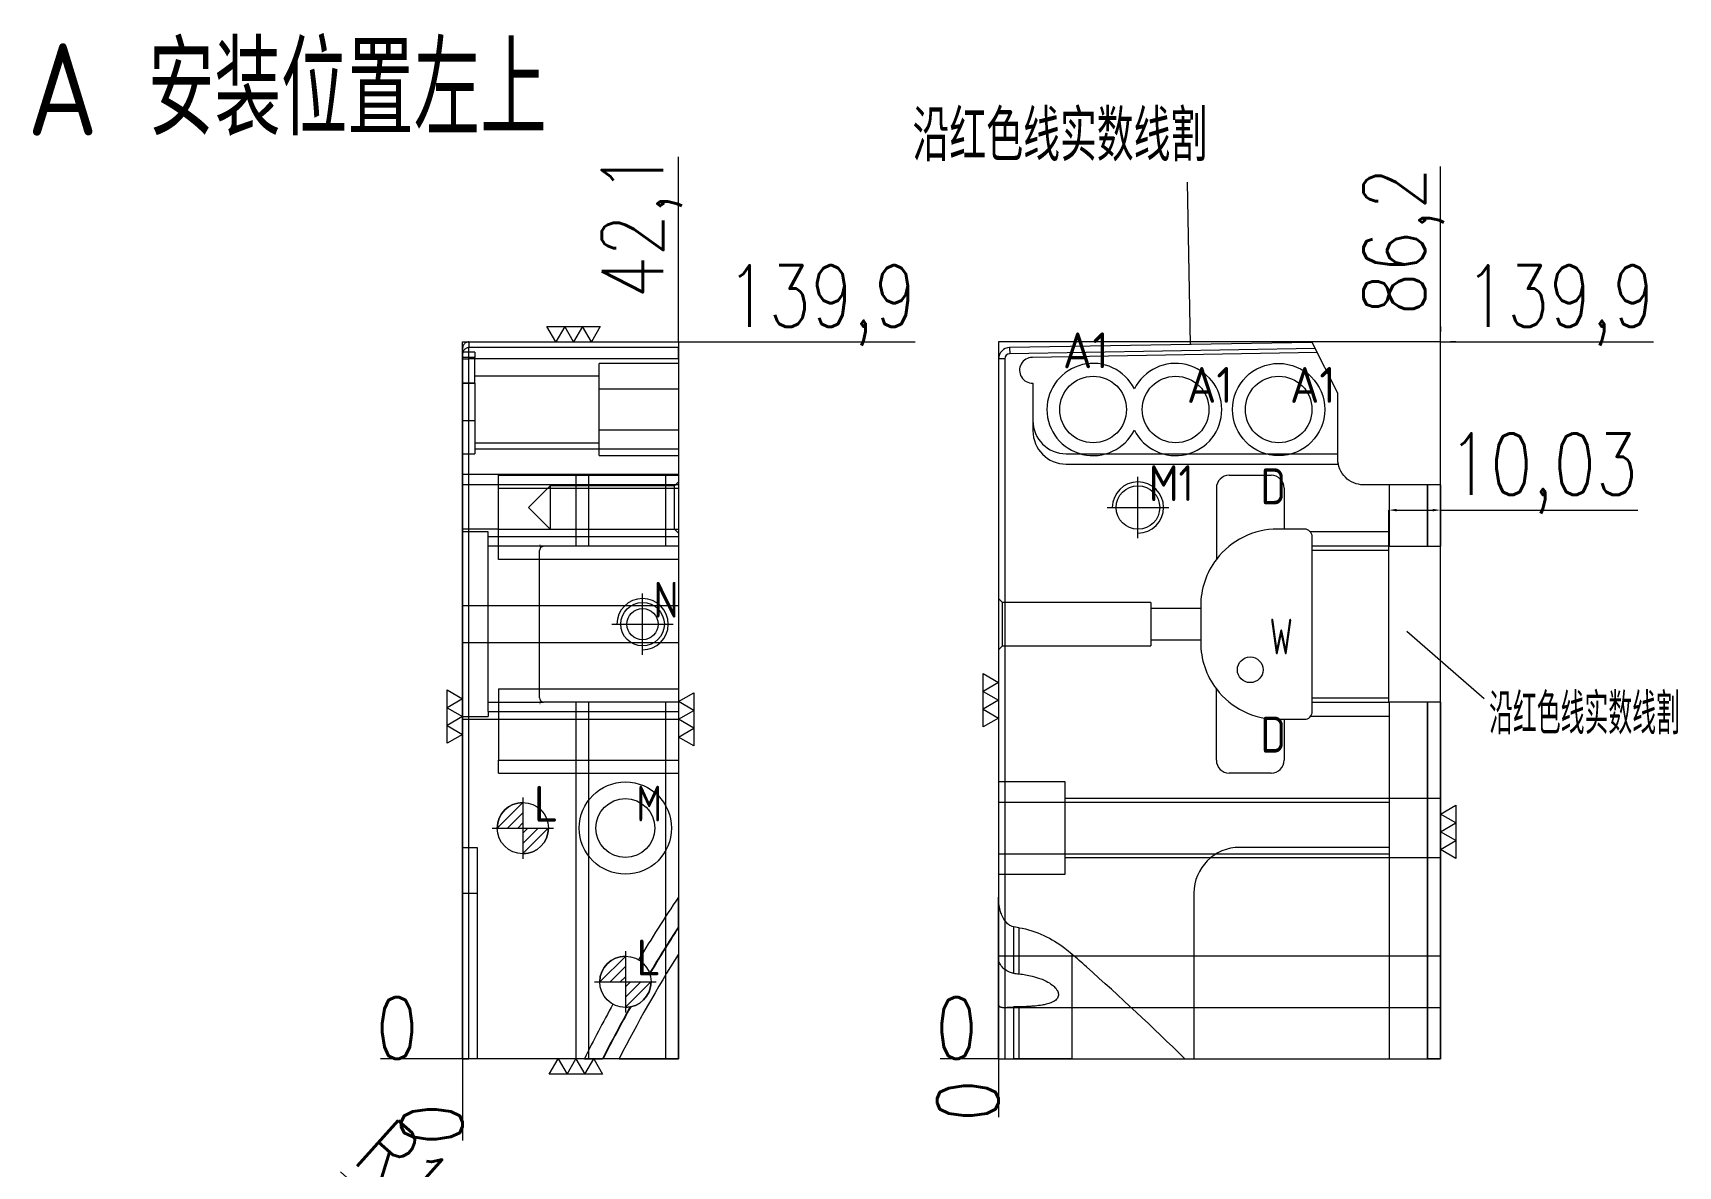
# Model space of a CAD drawing. Header units: millimetres. Extents: x 9147 to 9830, y 34747 to 35109.
# Drawn here: x 9147.1 to 9468, y 34888.1 to 35109.3 of the extents above; entities that cross this region are included whole.
import ezdxf

# ---------------------------------------------------------------- set-up
doc = ezdxf.new("R2010")
doc.units = ezdxf.units.MM
doc.linetypes.add('CENTER', pattern=[0])
doc.linetypes.add('DASHED', pattern=[0])
doc.layers.add('151', color=7, linetype='Continuous', true_color=0xffffff)
for name, color, linetype, lineweight in [('DIE', 20, 'Continuous', 20), ('DIE_W', 1, 'Continuous', 20), ('DIM', 4, 'Continuous', 20)]:
    doc.layers.add(name, color=color, linetype=linetype, lineweight=lineweight)
doc.styles.add('chinesef_fs', font='gbenor.shx', dxfattribs={"bigfont": 'gbcbig.shx'})
doc.styles.add('gbenor', font='gbenor.shx', dxfattribs={"bigfont": 'gbcbig.shx'})
doc.styles.add('TXT', font='txt.shx', dxfattribs={"width": 0.8, "bigfont": 'ctxt.shx'})
doc.dimstyles.new('零件', dxfattribs={"dimscale": 1.5, "dimtxt": 8, "dimasz": 1, "dimexe": 0, "dimexo": 0, "dimgap": 0, "dimtad": 1, "dimtxsty": 'TXT', "dimcen": 0, "dimclrd": 252, "dimclre": 252, "dimclrt": 4, "dimazin": 3, "dimtp": 0.001, "dimtm": 0.001, "dimtfac": 1, "dimtmove": 0, "dimatfit": 3, "dimlwd": 5, "dimlwe": 5})

# ---------------------------------------------------------------- blocks, each defined once
blk = doc.blocks.new('*D1109')
at = {"layer": 'Defpoints', "color": 0}
for p in [(9273.03, 35048.95), (9282.63, 35048.95), (9230.93, 34909.05)]:
    blk.add_point(p, dxfattribs=at)
at = {"layer": 'DIM', "color": 252, "lineweight": 5}
for p, q in [((9273.03, 35048.95), (9276.63, 35048.95)), ((9276.63, 35048.95), (9279.63, 35048.95)), ((9279.63, 35048.95), (9319.2, 35048.95))]:
    blk.add_line(p, q, dxfattribs=at)
at = {"layer": 'DIM', "color": 4, "lineweight": 5, "insert": (9300.91, 35056.09), "char_height": 12, "attachment_point": 5, "style": 'TXT'}
blk.add_mtext('139,9', dxfattribs=at)
blk = doc.blocks.new('*D1110')
at = {"layer": 'Defpoints', "color": 0}
for p in [(9221.33, 34909.05), (9230.93, 34909.05), (9230.93, 34909.05)]:
    blk.add_point(p, dxfattribs=at)
at = {"layer": 'DIM', "color": 252, "lineweight": 5}
blk.add_line((9230.93, 34909.05), (9214.93, 34909.05), dxfattribs=at)
at = {"layer": 'DIM', "color": 4, "lineweight": 5, "insert": (9218.13, 34915.05), "char_height": 12, "attachment_point": 5, "style": 'TXT'}
blk.add_mtext('0', dxfattribs=at)
blk = doc.blocks.new('*D1111')
at = {"layer": 'Defpoints', "color": 0}
for p in [(9230.93, 34909.05), (9230.93, 34909.05), (9230.93, 34899.45)]:
    blk.add_point(p, dxfattribs=at)
at = {"layer": 'DIM', "color": 252, "lineweight": 5}
blk.add_line((9230.93, 34909.05), (9230.93, 34893.05), dxfattribs=at)
at = {"layer": 'DIM', "color": 4, "lineweight": 5, "insert": (9224.93, 34896.25), "char_height": 12, "attachment_point": 5, "rotation": 90, "style": 'TXT'}
blk.add_mtext('0', dxfattribs=at)
blk = doc.blocks.new('*D1112')
at = {"layer": 'Defpoints', "color": 0}
for p in [(9273.03, 35058.55), (9273.03, 35048.95), (9230.93, 34909.05)]:
    blk.add_point(p, dxfattribs=at)
at = {"layer": 'DIM', "color": 252, "lineweight": 5}
for p, q in [((9273.03, 35055.55), (9273.03, 35085.06)), ((9273.03, 35052.55), (9273.03, 35055.55)), ((9273.03, 35048.95), (9273.03, 35052.55))]:
    blk.add_line(p, q, dxfattribs=at)
at = {"layer": 'DIM', "color": 4, "lineweight": 5, "insert": (9265.88, 35071.8), "char_height": 12, "attachment_point": 5, "rotation": 90, "style": 'TXT'}
blk.add_mtext('42,1', dxfattribs=at)
blk = doc.blocks.new('*D1114')
at = {"layer": 'Defpoints', "color": 0}
for p in [(9421.67, 35048.95), (9426.67, 35048.95), (9335.47, 34909.05)]:
    blk.add_point(p, dxfattribs=at)
at = {"layer": 'DIM', "color": 252, "lineweight": 5}
for p, q in [((9421.67, 35048.95), (9424.67, 35048.95)), ((9424.67, 35048.95), (9423.67, 35048.95)), ((9423.67, 35048.95), (9463.25, 35048.95))]:
    blk.add_line(p, q, dxfattribs=at)
at = {"layer": 'DIM', "color": 4, "lineweight": 5, "insert": (9444.96, 35056.09), "char_height": 12, "attachment_point": 5, "style": 'TXT'}
blk.add_mtext('139,9', dxfattribs=at)
blk = doc.blocks.new('*D1115')
at = {"layer": 'Defpoints', "color": 0}
for p in [(9330.47, 34909.05), (9335.47, 34909.05), (9335.47, 34909.05)]:
    blk.add_point(p, dxfattribs=at)
at = {"layer": 'DIM', "color": 252, "lineweight": 5}
blk.add_line((9335.47, 34909.05), (9324.07, 34909.05), dxfattribs=at)
at = {"layer": 'DIM', "color": 4, "lineweight": 5, "insert": (9327.27, 34915.05), "char_height": 12, "attachment_point": 5, "style": 'TXT'}
blk.add_mtext('0', dxfattribs=at)
blk = doc.blocks.new('*D1116')
at = {"layer": 'Defpoints', "color": 0}
for p in [(9335.47, 34909.05), (9335.47, 34909.05), (9335.47, 34904.05)]:
    blk.add_point(p, dxfattribs=at)
at = {"layer": 'DIM', "color": 252, "lineweight": 5}
blk.add_line((9335.47, 34909.05), (9335.47, 34897.65), dxfattribs=at)
at = {"layer": 'DIM', "color": 4, "lineweight": 5, "insert": (9329.47, 34900.85), "char_height": 12, "attachment_point": 5, "rotation": 90, "style": 'TXT'}
blk.add_mtext('0', dxfattribs=at)
blk = doc.blocks.new('*D1117')
at = {"layer": 'Defpoints', "color": 0}
for p in [(9421.67, 35053.95), (9421.67, 35048.95), (9335.47, 34909.05)]:
    blk.add_point(p, dxfattribs=at)
at = {"layer": 'DIM', "color": 252, "lineweight": 5}
for p, q in [((9421.67, 35050.95), (9421.67, 35083.2)), ((9421.67, 35048.95), (9421.67, 35051.95)), ((9421.67, 35051.95), (9421.67, 35050.95))]:
    blk.add_line(p, q, dxfattribs=at)
at = {"layer": 'DIM', "color": 4, "lineweight": 5, "insert": (9414.53, 35068.58), "char_height": 12, "attachment_point": 5, "rotation": 90, "style": 'TXT'}
blk.add_mtext('86,2', dxfattribs=at)
blk = doc.blocks.new('pg_hx_L0')
at = {"color": 230}
for p, q in [((-0.5, -0.003), (0, 0.497)), ((0, 0.6), (0, -0.6)), ((-0.6, 0), (0.6, 0)), ((-0.3, 0), (0, 0.3)), ((-0.1, 0), (0, 0.1)), ((0.5, 0.003), (0, -0.497)), ((0.1, 0), (0, -0.1)), ((0.3, 0), (0, -0.3))]:
    blk.add_line(p, q, dxfattribs=at)
for start, end in [(90, 180), (270, 0)]:
    blk.add_arc((0, 0), 0.5, start, end, dxfattribs=at)
blk = doc.blocks.new('pg_hx_LLL0')
blk.add_blockref('pg_hx_L0', (0, 0))
blk = doc.blocks.new('*D1121')
at = {"layer": 'Defpoints', "color": 0}
for p in [(9231.23, 34865.5), (9232.13, 34864.7)]:
    blk.add_point(p, dxfattribs=at)
at = {"layer": 'DIE', "color": 252, "linetype": 'Continuous', "lineweight": 5}
for p, q in [((9207.12, 34886.94), (9230.11, 34866.5)), ((9232.13, 34864.7), (9231.23, 34865.5))]:
    blk.add_line(p, q, dxfattribs=at)
at = {"layer": 'DIE', "color": 252}
blk.add_solid([(9229.94, 34866.31), (9230.28, 34866.69), (9231.23, 34865.5)], dxfattribs=at)
at = {"layer": 'DIE', "color": 4, "lineweight": 5, "insert": (9222.8, 34882.55), "char_height": 12, "attachment_point": 5, "rotation": 318.3588, "style": 'TXT'}
blk.add_mtext('R1,2', dxfattribs=at)
blk = doc.blocks.new('*D1122')
at = {"layer": 'Defpoints', "color": 0}
for p in [(9421.67, 35016.12), (9411.64, 35009.05), (9421.67, 35009.05)]:
    blk.add_point(p, dxfattribs=at)
at = {"layer": 'DIE', "color": 252, "linetype": 'Continuous', "lineweight": 5}
for p, q in [((9411.64, 35009.05), (9411.64, 35016.12)), ((9413.14, 35016.12), (9420.17, 35016.12)), ((9421.67, 35009.05), (9421.67, 35016.12)), ((9421.67, 35016.12), (9460.2, 35016.12))]:
    blk.add_line(p, q, dxfattribs=at)
at = {"layer": 'DIE', "color": 252}
for points in [[(9413.14, 35016.37), (9413.14, 35015.87), (9411.64, 35016.12)], [(9420.17, 35015.87), (9420.17, 35016.37), (9421.67, 35016.12)]]:
    blk.add_solid(points, dxfattribs=at)
at = {"layer": 'DIE', "color": 4, "lineweight": 5, "insert": (9441.69, 35023.26), "char_height": 12, "attachment_point": 5, "style": 'TXT'}
blk.add_mtext('10,03', dxfattribs=at)

msp = doc.modelspace()

# ---------------------------------------------------------------- linework, layer by layer
at = {"layer": '151', "color": 6, "linetype": 'DASHED', "lineweight": 5}
for p, q in [((9348.674, 35025.112), (9401.763, 35025.112)), ((9273.028, 35021.052), (9230.928, 35021.052))]:
    msp.add_line(p, q, dxfattribs=at)
msp.add_arc((9348.674, 35031.612), 6.5, 180, 270, dxfattribs=at)
at = {"layer": 'DIE', "color": 4, "linetype": 'Continuous', "lineweight": 5}
msp.add_line((9372.906, 35048.446), (9372.353, 35080.097), dxfattribs=at)
at = {"layer": 'DIE', "color": 2, "linetype": 'Continuous', "lineweight": 5}
for p, q in [((9230.928, 35046.63), (9230.928, 35045.63)), ((9230.928, 35045.63), (9230.928, 34909.052)), ((9273.028, 35045.63), (9273.028, 34940.567)), ((9335.474, 35045.63), (9335.474, 34940.567)), ((9377.974, 35020.414), (9377.974, 35006.497)), ((9380.474, 35022.914), (9388.674, 35022.914)), ((9391.174, 35020.414), (9391.174, 35012.414)), ((9411.644, 35009.052), (9396.674, 35009.052)), ((9377.974, 34967.29), (9377.974, 34981.208)), ((9396.674, 34978.652), (9411.644, 34978.652)), ((9391.174, 34975.29), (9391.174, 34967.29)), ((9388.674, 34964.79), (9380.474, 34964.79)), ((9230.928, 34909.052), (9232.128, 34909.052)), ((9254.671, 34909.052), (9232.128, 34909.052)), ((9371.797, 34909.052), (9419.174, 34909.052)), ((9421.674, 34909.052), (9419.174, 34909.052))]:
    msp.add_line(p, q, dxfattribs=at)
at = {"layer": 'DIE', "color": 2, "linetype": 'DASHED', "lineweight": 5, "ltscale": 0.428232}
for p, q in [((9233.328, 35045.907), (9230.928, 35045.907)), ((9233.328, 35046.948), (9233.328, 35045.907)), ((9233.328, 35040.907), (9233.328, 35045.907)), ((9397.675, 35046.878), (9342.072, 35045.907)), ((9233.328, 35040.909), (9230.928, 35040.909)), ((9230.928, 35040.907), (9233.328, 35040.907)), ((9233.328, 35040.907), (9233.328, 35033.612)), ((9233.328, 35033.612), (9233.328, 35027.112)), ((9230.928, 35027.112), (9233.328, 35027.112)), ((9237.928, 35020.414), (9237.928, 35022.914)), ((9237.928, 35022.914), (9273.028, 35022.914)), ((9237.928, 35006.497), (9237.928, 35020.414)), ((9237.928, 35012.414), (9273.028, 35012.414)), ((9411.674, 35011.889), (9396.315, 35011.889)), ((9246.728, 35009.052), (9235.928, 35009.052)), ((9273.028, 35006.497), (9237.928, 35006.497)), ((9235.928, 34978.652), (9246.728, 34978.652)), ((9237.928, 34981.208), (9237.928, 34967.29)), ((9237.928, 34981.208), (9273.028, 34981.208)), ((9237.928, 34975.29), (9273.028, 34975.29)), ((9411.674, 34975.816), (9396.315, 34975.816)), ((9237.928, 34964.79), (9237.928, 34967.29)), ((9237.928, 34964.79), (9273.028, 34964.79))]:
    msp.add_line(p, q, dxfattribs=at)
at = {"layer": 'DIE', "color": 155, "linetype": 'Continuous', "lineweight": 5}
for p, q in [((9232.128, 35048.948), (9232.128, 35047.83)), ((9232.128, 35045.63), (9232.128, 35047.83)), ((9230.928, 35045.63), (9232.128, 35045.63)), ((9232.128, 34909.052), (9232.128, 35045.63)), ((9273.028, 35045.63), (9232.128, 35045.63)), ((9419.174, 35009.052), (9419.174, 35021.052)), ((9411.644, 35008.252), (9396.674, 35008.252)), ((9396.674, 34979.452), (9411.644, 34979.452)), ((9419.174, 34909.052), (9419.174, 34978.652)), ((9338.395, 34934.788), (9338.395, 34925.718)), ((9339.474, 34925.6), (9339.474, 34934.614)), ((9349.806, 34909.052), (9349.806, 34929.46)), ((9338.395, 34919.138), (9338.395, 34909.052)), ((9339.474, 34909.052), (9339.474, 34919.162))]:
    msp.add_line(p, q, dxfattribs=at)
at = {"layer": 'DIE', "color": 155, "linetype": 'DASHED', "lineweight": 5, "ltscale": 0.428232}
for p, q in [((9337.636, 35047.83), (9337.657, 35046.63)), ((9397.275, 35047.671), (9337.657, 35046.63)), ((9336.674, 35045.63), (9335.474, 35045.63)), ((9336.674, 35045.63), (9336.674, 34909.052)), ((9230.928, 35033.612), (9233.328, 35033.612)), ((9233.328, 35028.052), (9273.028, 35028.052)), ((9237.928, 35020.414), (9273.028, 35020.414)), ((9237.928, 35020.414), (9273.028, 35020.414)), ((9255.528, 35009.052), (9255.528, 35023.052)), ((9270.528, 35023.052), (9270.528, 35009.052)), ((9419.174, 35021.052), (9419.174, 35009.052)), ((9273.028, 35010.914), (9235.928, 35010.914)), ((9245.957, 35009.336), (9246.028, 35009.336)), ((9245.957, 35009.011), (9246.474, 35009.011)), ((9245.957, 35008.646), (9246.031, 35008.646)), ((9273.028, 34997.414), (9230.928, 34997.414)), ((9230.928, 34990.29), (9273.028, 34990.29)), ((9245.957, 34979.059), (9246.031, 34979.059)), ((9245.957, 34978.693), (9246.474, 34978.693)), ((9255.528, 34909.052), (9255.528, 34978.652)), ((9270.528, 34978.652), (9270.528, 34909.052)), ((9419.174, 34978.652), (9419.174, 34909.052)), ((9235.928, 34976.79), (9273.028, 34976.79)), ((9245.957, 34978.368), (9246.028, 34978.368)), ((9237.928, 34967.29), (9273.028, 34967.29)), ((9237.928, 34967.29), (9273.028, 34967.29)), ((9230.928, 34941.352), (9233.728, 34941.352))]:
    msp.add_line(p, q, dxfattribs=at)
at = {"layer": 'DIE', "color": 31, "linetype": 'DASHED', "lineweight": 5, "ltscale": 0.428232}
for p, q in [((9273.028, 35044.752), (9257.528, 35044.752)), ((9257.528, 35026.752), (9257.528, 35044.752)), ((9257.528, 35039.777), (9273.028, 35039.777)), ((9273.028, 35031.728), (9257.528, 35031.728)), ((9257.528, 35026.752), (9273.028, 35026.752)), ((9348.474, 34963.052), (9335.474, 34963.052)), ((9348.474, 34954.052), (9348.474, 34963.052)), ((9421.674, 34959.802), (9348.474, 34959.802)), ((9348.474, 34945.052), (9348.474, 34954.052)), ((9230.928, 34950.295), (9233.728, 34950.295)), ((9233.728, 34950.295), (9233.728, 34941.352)), ((9411.674, 34950.295), (9382.524, 34950.295)), ((9348.474, 34948.302), (9421.674, 34948.302)), ((9335.474, 34945.052), (9348.474, 34945.052)), ((9233.728, 34941.352), (9233.728, 34909.052)), ((9373.581, 34941.352), (9373.581, 34909.052))]:
    msp.add_line(p, q, dxfattribs=at)
at = {"layer": 'DIE', "color": 8, "linetype": 'DASHED', "lineweight": 5, "ltscale": 0.428232}
for p, q in [((9342.174, 35040.909), (9342.174, 35031.612)), ((9348.674, 35027.112), (9401.763, 35027.112))]:
    msp.add_line(p, q, dxfattribs=at)
at = {"layer": 'DIE', "color": 5, "linetype": 'DASHED', "lineweight": 5, "ltscale": 0.428232}
for p, q in [((9248.028, 35020.883), (9243.775, 35016.63)), ((9272.281, 35020.883), (9248.028, 35020.883)), ((9248.028, 35020.883), (9248.028, 35016.63)), ((9273.028, 35021.63), (9272.281, 35020.883)), ((9272.281, 35012.377), (9272.281, 35020.883)), ((9243.775, 35016.63), (9248.028, 35012.377)), ((9248.028, 35016.63), (9248.028, 35012.377)), ((9248.028, 35012.377), (9272.281, 35012.377)), ((9272.281, 35012.377), (9273.028, 35011.63)), ((9336.222, 34998.105), (9335.474, 34998.852)), ((9365.174, 34998.105), (9336.222, 34998.105)), ((9336.222, 34993.852), (9336.222, 34998.105)), ((9365.174, 34998.105), (9365.174, 34989.6)), ((9336.222, 34989.6), (9336.222, 34993.852)), ((9335.474, 34988.852), (9336.222, 34989.6)), ((9336.222, 34989.6), (9365.174, 34989.6))]:
    msp.add_line(p, q, dxfattribs=at)
at = {"layer": 'DIE', "color": 11, "linetype": 'DASHED', "lineweight": 5, "ltscale": 0.428232}
for p, q in [((9253.028, 35023.052), (9253.028, 35009.052)), ((9411.674, 35021.052), (9411.674, 35009.052)), ((9253.028, 34978.652), (9253.028, 34909.052)), ((9411.674, 34978.652), (9411.674, 34909.052))]:
    msp.add_line(p, q, dxfattribs=at)
at = {"layer": 'DIE', "color": 11, "linetype": 'Continuous', "lineweight": 5}
for p, q in [((9421.674, 35021.052), (9421.674, 35009.052)), ((9421.674, 34978.652), (9421.674, 34909.052))]:
    msp.add_line(p, q, dxfattribs=at)
at = {"layer": 'DIE', "color": 1, "linetype": 'DASHED', "lineweight": 5, "ltscale": 0.428232}
for p, q in [((9374.912, 34996.903), (9365.174, 34996.903)), ((9365.174, 34990.802), (9374.912, 34990.802))]:
    msp.add_line(p, q, dxfattribs=at)
at = {"layer": 'DIE', "color": 31, "linetype": 'Continuous', "lineweight": 5}
for p, q in [((9335.474, 34928.342), (9335.474, 34940.567)), ((9339.474, 34934.614), (9338.395, 34934.788)), ((9335.474, 34909.052), (9335.474, 34919.679)), ((9335.474, 34909.052), (9338.395, 34909.052)), ((9339.474, 34909.052), (9338.395, 34909.052)), ((9349.806, 34909.052), (9339.474, 34909.052)), ((9349.806, 34909.052), (9371.797, 34909.052))]:
    msp.add_line(p, q, dxfattribs=at)
at = {"layer": 'DIE', "color": 1, "linetype": 'Continuous', "lineweight": 5}
msp.add_lwpolyline([(9421.674, 34978.652), (9419.174, 34978.652), (9411.644, 34978.652), (9411.644, 34979.452), (9411.644, 35008.252), (9411.644, 35009.052), (9419.174, 35009.052), (9421.674, 35009.052)], dxfattribs=at)
at = {"layer": 'DIE', "color": 31, "linetype": 'Continuous', "lineweight": 5}
for points in [[(9338.395, 34934.788, -0.0711164), (9337.877, 34934.95, -0.075051), (9337.25, 34935.379, -0.0569356), (9336.684, 34936.038, -0.0523669), (9336.121, 34937.088, -0.0318639), (9335.808, 34938.006, -0.0669514), (9335.474, 34940.567)], [(9339.474, 34934.614, -0.069681), (9344.327, 34933.102, -0.0536365), (9348.387, 34930.624, -0.0176896), (9349.806, 34929.46)], [(9371.797, 34909.052, 0.012682), (9352.617, 34926.975, 0.0015817), (9349.806, 34929.46)]]:
    msp.add_lwpolyline(points, format="xyb", dxfattribs=at)
at = {"layer": 'DIE', "color": 42, "linetype": 'Continuous', "lineweight": 5}
for centre, radius in [((9390.124, 35035.752), 9), ((9362.674, 35016.63), 4.253), ((9266.028, 34993.852), 4.253), ((9384.574, 34984.952), 2.5), ((9262.676, 34954.052), 5.75)]:
    msp.add_circle(centre, radius, dxfattribs=at)
at = {"layer": 'DIE', "color": 1, "linetype": 'Continuous', "lineweight": 5}
for centre, radius in [((9353.924, 35035.752), 6.5), ((9370.024, 35035.752), 6.5), ((9390.124, 35035.752), 6.5), ((9266.028, 34993.852), 3.05), ((9242.676, 34954.052), 5), ((9262.676, 34924.052), 5)]:
    msp.add_circle(centre, radius, dxfattribs=at)
at = {"layer": 'DIE', "color": 2, "linetype": 'Continuous', "lineweight": 5}
msp.add_circle((9262.676, 34954.052), 9, dxfattribs=at)
at = {"layer": 'DIE', "color": 155, "linetype": 'DASHED', "lineweight": 5, "ltscale": 0.428232}
msp.add_arc((9337.674, 35045.63), 1, 91, 180, dxfattribs=at)
at = {"layer": 'DIE', "color": 8, "linetype": 'DASHED', "lineweight": 5, "ltscale": 0.428232}
for centre, radius, start, end in [((9342.072, 35043.407), 2.5, 90, 272.33637), ((9348.674, 35033.612), 6.5, 180, 270)]:
    msp.add_arc(centre, radius, start, end, dxfattribs=at)
at = {"layer": 'DIE', "color": 31, "linetype": 'Continuous', "lineweight": 5}
for centre, start, end in [((9353.924, 35035.752), 26.56284, 333.43716), ((9370.024, 35035.752), 206.56284, 153.43716)]:
    msp.add_arc(centre, 9, start, end, dxfattribs=at)
at = {"layer": 'DIE', "color": 42, "linetype": 'Continuous', "lineweight": 5}
for centre in [(9362.674, 35016.63), (9266.028, 34993.852)]:
    msp.add_arc(centre, 5, 270, 180, dxfattribs=at)
at = {"layer": 'DIE', "color": 2, "linetype": 'Continuous', "lineweight": 5}
for centre, start, end in [((9380.474, 35020.414), 90, 180), ((9388.674, 35020.414), 0, 90), ((9380.474, 34967.29), 180, 270), ((9388.674, 34967.29), 270, 0)]:
    msp.add_arc(centre, 2.5, start, end, dxfattribs=at)
at = {"layer": 'DIE', "color": 31, "linetype": 'DASHED', "lineweight": 5, "ltscale": 0.428232}
msp.add_arc((9382.524, 34941.352), 8.943, 90, 180, dxfattribs=at)
at = {"layer": 'DIE', "color": 155, "linetype": 'Continuous', "lineweight": 5}
for radius, start, end in [(278.665, 146.02794, 149.00807), (275.478, 147.02488, 149.24614), (275.383, 147.05516, 149.26292), (272.615, 147.96421, 152.89721), (278.665, 151.06402, 153.53213), (275.478, 150.82595, 153.20154), (275.383, 150.80917, 153.19162)]:
    msp.add_arc((9504.128, 34784.852), radius, start, end, dxfattribs=at)
msp.add_open_spline([(9232.128, 35047.83), (9232.049, 35047.83), (9231.971, 35047.822), (9231.817, 35047.791), (9231.741, 35047.768), (9231.596, 35047.708), (9231.526, 35047.671), (9231.396, 35047.584), (9231.335, 35047.534), (9231.224, 35047.423), (9231.174, 35047.362), (9231.086, 35047.231), (9231.049, 35047.161), (9230.989, 35047.016), (9230.966, 35046.941), (9230.936, 35046.787), (9230.928, 35046.708), (9230.928, 35046.63)], degree=3, knots=[0, 0, 0, 0, 0.125, 0.125, 0.25, 0.25, 0.375, 0.375, 0.5, 0.5, 0.625, 0.625, 0.75, 0.75, 0.875, 0.875, 1, 1, 1, 1], dxfattribs=at)
at = {"layer": 'DIE', "color": 2, "linetype": 'Continuous', "lineweight": 5}
msp.add_open_spline([(9230.928, 35047.748), (9230.928, 35047.375), (9230.928, 35047.003), (9230.928, 35046.63)], degree=3, dxfattribs=at)
at = {"layer": 'DIE', "color": 155, "linetype": 'Continuous', "lineweight": 5}
msp.add_open_spline([(9273.028, 35047.83), (9259.394, 35047.83), (9245.761, 35047.83), (9232.128, 35047.83)], degree=3, dxfattribs=at)
at = {"layer": 'DIE', "color": 31, "linetype": 'Continuous', "lineweight": 5}
for points, knots in [([(9273.028, 34934.788), (9273.028, 34934.799), (9273.028, 34934.815), (9273.028, 34934.855), (9273.028, 34934.879), (9273.028, 34934.934), (9273.028, 34934.965), (9273.028, 34935.008), (9273.028, 34935.017), (9273.028, 34935.035), (9273.028, 34935.063), (9273.028, 34935.092), (9273.028, 34935.192), (9273.028, 34935.282), (9273.028, 34935.428), (9273.028, 34935.479), (9273.028, 34935.557), (9273.028, 34935.584), (9273.028, 34935.638), (9273.028, 34935.666), (9273.028, 34935.804), (9273.028, 34935.919), (9273.028, 34936.156), (9273.028, 34936.279), (9273.028, 34936.53), (9273.028, 34936.658), (9273.028, 34936.822), (9273.028, 34936.855), (9273.028, 34936.922), (9273.028, 34937.021), (9273.028, 34937.121), (9273.028, 34937.322), (9273.028, 34937.458), (9273.028, 34937.73), (9273.028, 34937.868), (9273.028, 34938.283), (9273.028, 34938.563), (9273.028, 34938.989), (9273.028, 34939.132), (9273.028, 34939.42), (9273.028, 34939.564), (9273.028, 34939.994), (9273.028, 34940.281), (9273.028, 34940.567)], [0, 0, 0, 0, 0.03125, 0.03125, 0.0625, 0.0625, 0.09375, 0.09375, 0.1015625, 0.1015625, 0.109375, 0.125, 0.125, 0.1875, 0.1875, 0.21875, 0.21875, 0.234375, 0.234375, 0.25, 0.25, 0.3125, 0.3125, 0.375, 0.375, 0.4375, 0.4375, 0.453125, 0.453125, 0.46875, 0.5, 0.5, 0.5625, 0.5625, 0.625, 0.625, 0.75, 0.75, 0.8125, 0.8125, 0.875, 0.875, 1, 1, 1, 1]), ([(9273.028, 34934.614), (9273.028, 34934.536), (9273.028, 34934.437), (9273.028, 34934.203), (9273.028, 34934.067), (9273.028, 34933.759), (9273.028, 34933.587), (9273.028, 34933.209), (9273.028, 34933.004), (9273.028, 34932.671), (9273.028, 34932.498), (9273.028, 34932.317), (9273.028, 34932.225), (9273.028, 34932.194), (9273.028, 34932.131), (9273.028, 34931.848), (9273.028, 34931.549), (9273.028, 34930.992), (9273.028, 34930.702), (9273.028, 34930.098), (9273.028, 34929.784), (9273.028, 34929.46)], [0, 0, 0, 0, 0.125, 0.125, 0.25, 0.25, 0.375, 0.375, 0.5, 0.5, 0.5625, 0.59375, 0.59375, 0.609375, 0.609375, 0.625, 0.75, 0.75, 0.875, 0.875, 1, 1, 1, 1]), ([(9273.028, 34909.052), (9273.028, 34909.928), (9273.028, 34911.237), (9273.028, 34912.539), (9273.028, 34913.406), (9273.028, 34913.838), (9273.028, 34915.997), (9273.028, 34917.71), (9273.028, 34921.11), (9273.028, 34922.796), (9273.028, 34926.146), (9273.028, 34927.809), (9273.028, 34929.46)], [0, 0, 0, 0, 0.125, 0.1875, 0.1875, 0.25, 0.25, 0.5, 0.5, 0.75, 0.75, 1, 1, 1, 1]), ([(9254.671, 34909.052), (9254.88, 34909.052), (9255.089, 34909.052), (9255.35, 34909.052), (9255.403, 34909.052), (9255.507, 34909.052), (9255.558, 34909.052), (9255.711, 34909.052), (9255.913, 34909.052), (9256.109, 34909.052), (9256.301, 34909.052), (9256.396, 34909.052), (9256.536, 34909.052), (9256.582, 34909.052), (9256.651, 34909.052), (9256.673, 34909.052), (9256.719, 34909.052), (9256.83, 34909.052), (9257.023, 34909.052), (9257.182, 34909.052), (9257.335, 34909.052), (9257.408, 34909.052), (9257.512, 34909.052), (9257.546, 34909.052), (9257.596, 34909.052), (9257.613, 34909.052), (9257.645, 34909.052), (9257.724, 34909.052), (9257.796, 34909.052), (9257.902, 34909.052), (9257.95, 34909.052), (9258.005, 34909.052), (9258.015, 34909.052), (9258.036, 34909.052), (9258.065, 34909.052), (9258.092, 34909.052), (9258.14, 34909.052), (9258.168, 34909.052), (9258.211, 34909.052), (9258.227, 34909.052), (9258.237, 34909.052)], [0, 0, 0, 0, 0.125, 0.125, 0.15625, 0.15625, 0.1875, 0.1875, 0.25, 0.3125, 0.3125, 0.375, 0.375, 0.40625, 0.40625, 0.421875, 0.421875, 0.4375, 0.5, 0.5625, 0.5625, 0.625, 0.625, 0.65625, 0.65625, 0.671875, 0.671875, 0.6875, 0.75, 0.75, 0.8125, 0.8125, 0.828125, 0.828125, 0.84375, 0.875, 0.875, 0.9375, 0.9375, 1, 1, 1, 1]), ([(9261.449, 34909.052), (9261.24, 34909.052), (9261.039, 34909.052), (9260.799, 34909.052), (9260.752, 34909.052), (9260.658, 34909.052), (9260.52, 34909.052), (9260.387, 34909.052), (9259.957, 34909.052), (9259.654, 34909.052), (9259.359, 34909.052), (9259.327, 34909.052), (9259.265, 34909.052), (9259.234, 34909.052), (9259.143, 34909.052), (9259.086, 34909.052), (9258.922, 34909.052), (9258.823, 34909.052), (9258.561, 34909.052), (9258.43, 34909.052), (9258.343, 34909.052)], [0, 0, 0, 0, 0.125, 0.125, 0.15625, 0.15625, 0.1875, 0.25, 0.25, 0.5, 0.5, 0.53125, 0.53125, 0.5625, 0.5625, 0.625, 0.625, 0.75, 0.75, 1, 1, 1, 1])]:
    msp.add_open_spline(points, degree=3, knots=knots, dxfattribs=at)
for points in [[(9273.028, 34934.614), (9273.028, 34934.672), (9273.028, 34934.73), (9273.028, 34934.788)], [(9258.343, 34909.052), (9258.308, 34909.052), (9258.272, 34909.052), (9258.237, 34909.052)], [(9261.449, 34909.052), (9265.293, 34909.052), (9269.152, 34909.052), (9273.028, 34909.052)]]:
    msp.add_open_spline(points, degree=3, dxfattribs=at)
at = {"layer": 'DIE_W', "color": 1, "linetype": 'DASHED', "lineweight": 5, "ltscale": 0.428232}
for p, q in [((9233.328, 35046.948), (9230.928, 35046.948)), ((9257.528, 35042.252), (9233.328, 35042.252)), ((9233.328, 35029.252), (9257.528, 35029.252)), ((9273.028, 35023.052), (9230.928, 35023.052)), ((9237.928, 35012.414), (9230.928, 35012.414)), ((9235.928, 35011.889), (9230.928, 35011.889)), ((9235.928, 35010.914), (9235.928, 35011.889)), ((9235.928, 34976.79), (9235.928, 35010.914)), ((9245.928, 34979.452), (9245.928, 35008.252)), ((9273.028, 35009.052), (9246.728, 35009.052)), ((9273.028, 34978.652), (9246.728, 34978.652)), ((9230.928, 34975.816), (9235.928, 34975.816)), ((9230.928, 34975.29), (9237.928, 34975.29)), ((9235.928, 34976.79), (9235.928, 34975.816)), ((9411.674, 34959.052), (9335.474, 34959.052)), ((9335.474, 34949.052), (9411.674, 34949.052)), ((9421.674, 34929.052), (9335.474, 34929.052)), ((9336.586, 34919.052), (9421.674, 34919.052))]:
    msp.add_line(p, q, dxfattribs=at)
at = {"layer": 'DIE_W', "color": 1, "linetype": 'Continuous', "lineweight": 5}
for p, q in [((9273.028, 35045.63), (9273.028, 35047.83)), ((9335.474, 34919.679), (9335.474, 34928.342))]:
    msp.add_line(p, q, dxfattribs=at)
at = {"layer": 'DIE_W', "color": 1, "linetype": 'CENTER', "lineweight": 5, "ltscale": 0.428232}
for p, q in [((9362.674, 35010.63), (9362.674, 35022.63)), ((9356.674, 35016.63), (9368.674, 35016.63)), ((9266.028, 34987.852), (9266.028, 34999.852)), ((9260.028, 34993.852), (9272.028, 34993.852))]:
    msp.add_line(p, q, dxfattribs=at)
at = {"layer": 'DIE_W', "color": 1, "linetype": 'Continuous', "lineweight": 5}
for points in [[(9337.636, 35047.83, 0.4091108), (9335.474, 35045.63)], [(9421.674, 35021.052), (9406.674, 35021.052, -0.4142136), (9401.674, 35026.052), (9401.674, 35028.052), (9401.674, 35038.948), (9396.675, 35048.861)], [(9338.395, 34925.718, -0.0732912), (9337.586, 34925.931, -0.1409527), (9335.827, 34927.405, -0.0482099), (9335.584, 34927.855, -0.0454487), (9335.497, 34928.132, -0.0492668), (9335.474, 34928.342)], [(9338.395, 34925.718), (9338.395, 34925.718, -0.0008048), (9339.474, 34925.6)], [(9339.474, 34925.6, -0.0323123), (9342.04, 34925.154, -0.0295935), (9343.698, 34924.646, -0.0271696), (9344.768, 34924.179, -0.050799), (9346.001, 34923.402, -0.0507402), (9346.628, 34922.797, -0.0515021), (9346.946, 34922.328, -0.110049), (9347.154, 34921.623, -0.1589378), (9346.95, 34920.861, -0.0704985), (9346.633, 34920.497, -0.0478233), (9346.231, 34920.211, -0.0396454), (9345.658, 34919.938, -0.0166987), (9345.291, 34919.808, -0.0168766), (9344.779, 34919.666, -0.0182543), (9343.983, 34919.504, -0.0184309), (9342.614, 34919.328, -0.0070606), (9341.771, 34919.26, -0.0063829), (9340.629, 34919.199, -0.0042985), (9339.474, 34919.162)], [(9335.474, 34919.679, 0.0692618), (9335.497, 34919.507, 0.165319), (9335.675, 34919.248, 0.0630771), (9335.825, 34919.163, 0.0453076), (9336.012, 34919.103, 0.0307003), (9336.23, 34919.068, 0.0167171), (9336.426, 34919.055, 0.0117509), (9336.642, 34919.052, 0.0076692), (9336.872, 34919.059, 0.0058532), (9337.246, 34919.079, -0.0016907), (9337.799, 34919.114, -0.0081264), (9338.395, 34919.138)], [(9339.474, 34919.162), (9339.474, 34919.162, -0.0008213), (9338.395, 34919.138)]]:
    msp.add_lwpolyline(points, format="xyb", dxfattribs=at)
msp.add_lwpolyline([(9396.675, 35048.861), (9337.636, 35047.83)], dxfattribs=at)
msp.add_lwpolyline([(9396.674, 35009.011), (9396.674, 35009.052), (9396.674, 35010.914, 0.4142136), (9395.174, 35012.414), (9391.174, 35012.414), (9389.912, 35012.414, 0.2342539), (9377.974, 35006.497, 0.1640424), (9374.912, 34997.414), (9374.912, 34990.29, 0.1640424), (9377.974, 34981.208, 0.2342539), (9389.912, 34975.29), (9391.174, 34975.29), (9395.174, 34975.29, 0.4142136), (9396.674, 34976.79), (9396.674, 34978.652), (9396.674, 34978.693), (9396.674, 34979.059), (9396.674, 34979.452), (9396.674, 35008.252), (9396.674, 35008.646)], format="xyb", close=True, dxfattribs=at)
at = {"layer": 'DIE_W', "color": 1, "linetype": 'DASHED', "lineweight": 5, "ltscale": 0.428232}
for centre, start, end in [((9246.728, 35008.252), 150.53361, 180), ((9246.728, 35008.252), 108.48276, 150.53361), ((9246.728, 35008.252), 90, 108.48276), ((9246.728, 34979.452), 180, 209.46639), ((9246.728, 34979.452), 209.46639, 251.51724), ((9246.728, 34979.452), 251.51724, 270)]:
    msp.add_arc(centre, 0.8, start, end, dxfattribs=at)
at = {"layer": 'DIE_W', "color": 1, "linetype": 'Continuous', "lineweight": 5}
msp.add_open_spline([(9232.128, 35048.948), (9232.049, 35048.948), (9231.971, 35048.94), (9231.817, 35048.909), (9231.741, 35048.886), (9231.596, 35048.826), (9231.526, 35048.789), (9231.396, 35048.702), (9231.335, 35048.652), (9231.224, 35048.541), (9231.174, 35048.48), (9231.086, 35048.349), (9231.049, 35048.279), (9230.989, 35048.134), (9230.966, 35048.059), (9230.936, 35047.905), (9230.928, 35047.826), (9230.928, 35047.748)], degree=3, knots=[0, 0, 0, 0, 0.125, 0.125, 0.25, 0.25, 0.375, 0.375, 0.5, 0.5, 0.625, 0.625, 0.75, 0.75, 0.875, 0.875, 1, 1, 1, 1], dxfattribs=at)
for points in [[(9232.128, 35048.948), (9273.028, 35048.948)], [(9273.028, 35048.948), (9273.028, 35047.83)]]:
    msp.add_open_spline(points, degree=1, dxfattribs=at)
at = {"layer": 'DIM', "color": 4, "linetype": 'Continuous', "lineweight": 5, "ltscale": 0.2}
msp.add_line((9415.131, 34992.52), (9430.235, 34979.371), dxfattribs=at)
at = {"layer": 'DIM', "linetype": 'Continuous', "lineweight": 5}
for points in [[(9257.774, 35051.948), (9256.042, 35048.948), (9254.31, 35051.948), (9252.578, 35048.948), (9250.846, 35051.948), (9249.114, 35048.948), (9247.382, 35051.948), (9257.774, 35051.948)], [(9227.928, 34981.012), (9230.928, 34979.28), (9227.928, 34977.548), (9230.928, 34975.816), (9227.928, 34974.084), (9230.928, 34972.352), (9227.928, 34970.619), (9227.928, 34981.012)], [(9276.028, 34970.094), (9273.028, 34971.826), (9276.028, 34973.558), (9273.028, 34975.29), (9276.028, 34977.022), (9273.028, 34978.754), (9276.028, 34980.486), (9276.028, 34970.094)], [(9247.832, 34906.052), (9249.564, 34909.052), (9251.296, 34906.052), (9253.028, 34909.052), (9254.76, 34906.052), (9256.492, 34909.052), (9258.224, 34906.052), (9247.832, 34906.052)]]:
    msp.add_lwpolyline(points, close=True, dxfattribs=at)
at = {"layer": 'DIM', "color": 252, "linetype": 'DASHED', "lineweight": 5}
msp.add_lwpolyline([(9230.928, 34909.052), (9230.928, 35048.948), (9273.028, 35048.948), (9273.028, 34909.052)], close=True, dxfattribs=at)
at = {"layer": 'DIM', "color": 252, "linetype": 'DASHED', "lineweight": 5, "ltscale": 0.428232}
msp.add_lwpolyline([(9335.474, 34909.052), (9421.674, 34909.052), (9421.674, 35048.948), (9335.474, 35048.948)], close=True, dxfattribs=at)
at = {"layer": 'DIM', "color": 2, "linetype": 'Continuous', "lineweight": 5, "ltscale": 0.2}
for points in [[(9332.474, 34984.196), (9335.474, 34982.464), (9332.474, 34980.732), (9335.474, 34979), (9332.474, 34977.268), (9335.474, 34975.536), (9332.474, 34973.804), (9332.474, 34984.196)], [(9424.674, 34948.137), (9421.674, 34949.869), (9424.674, 34951.601), (9421.674, 34953.333), (9424.674, 34955.065), (9421.674, 34956.797), (9424.674, 34958.529), (9424.674, 34948.137)]]:
    msp.add_lwpolyline(points, close=True, dxfattribs=at)

# ---------------------------------------------------------------- block references
at = {"layer": 'DIE', "lineweight": 5, "ltscale": 0.428232, "xscale": 10, "yscale": 10, "zscale": 10}
for p in [(9242.676, 34954.052), (9262.676, 34924.052)]:
    msp.add_blockref('pg_hx_LLL0', p, dxfattribs=at)

# ---------------------------------------------------------------- texts
at = {"layer": 'DIM', "color": 21, "lineweight": 5, "style": 'gbenor'}
msp.add_text('A 安装位置左上', height=18, dxfattribs=at).set_placement((9145.991, 35089.237))
at = {"layer": 'DIM', "color": 4, "lineweight": 5, "style": 'chinesef_fs'}
for s, height, width, p in [('沿红色线实数线割', 10, 0.9984, (9318.702, 35084.216)), ('A1', 7, 1.0694, (9348.029, 35043.797)), ('A1', 7, 1.0694, (9372.229, 35037.047)), ('A1', 7, 1.0694, (9392.329, 35037.047)), ('M1', 7, 0.9957, (9364.799, 35017.885)), ('D', 7, 0.9609, (9386.599, 35017.26)), ('N', 7, 0.9609, (9268.138, 34995.1)), ('W', 7, 0.6727, (9388.391, 34987.949)), ('沿红色线实数线割', 8, 0.8074, (9431.189, 34972.361)), ('D', 7, 0.9609, (9386.599, 34968.804)), ('L', 7, 1.1211, (9244.801, 34955.307)), ('M', 7, 0.8408, (9264.881, 34955.347)), ('L', 7, 1.1211, (9264.801, 34925.307))]:
    msp.add_text(s, height=height, dxfattribs=dict(at, width=width)).set_placement(p)

# ---------------------------------------------------------------- dimensions: what is measured, and where the dimension line sits
at = {"layer": 'DIE', "linetype": 'Continuous', "lineweight": 5}
dim = msp.add_linear_dim(base=(9421.674, 35016.12), p1=(9411.644, 35009.052), p2=(9421.674, 35009.052), dimstyle='零件', dxfattribs=at)
dim.commit()
dim.dimension.update_dxf_attribs({"geometry": '*D1122', "text_midpoint": (9441.688, 35023.263)})
dim = msp.add_radius_dim(center=(9232.128, 34864.705), mpoint=(9231.231, 34865.502), dimstyle='零件', dxfattribs=at)
dim.commit()
dim.dimension.update_dxf_attribs({"geometry": '*D1121', "text_midpoint": (9222.803, 34882.553)})
at = {"layer": 'DIM', "lineweight": 5}
for feature_location, offset, dtype, origin, picture, middle in [((9273.028, 35048.948), (0, 9.6), 1, (9230.928, 34909.052), '*D1112', (9265.885, 35071.805)), ((9421.674, 35048.948), (0, 5), 1, (9335.474, 34909.052), '*D1117', (9414.531, 35068.576)), ((9273.028, 35048.948), (9.6, 0), 0, (9230.928, 34909.052), '*D1109', (9300.914, 35056.091)), ((9421.674, 35048.948), (5, 0), 0, (9335.474, 34909.052), '*D1114', (9444.96, 35056.091)), ((9230.927783922, 34909.052163149), (-9.6, 0), 0, (9230.927783922, 34909.052163149), '*D1110', (9218.127783922, 34915.052163149)), ((9335.474200567, 34909.052165124), (-5, 0), 0, (9335.474200567, 34909.052165124), '*D1115', (9327.274200567, 34915.052165124)), ((9230.927783922, 34909.052163149), (0, -9.6), 1, (9230.927783922, 34909.052163149), '*D1111', (9224.927783922, 34896.252163149)), ((9335.474200567, 34909.052165124), (0, -5), 1, (9335.474200567, 34909.052165124), '*D1116', (9329.474200567, 34900.852165124))]:
    dim = msp.add_ordinate_dim(feature_location=feature_location, offset=offset, dtype=dtype, origin=origin, dimstyle='零件', dxfattribs=at)
    dim.commit()
    dim.dimension.update_dxf_attribs({"geometry": picture, "text_midpoint": middle})

doc.saveas('drawing.dxf')
